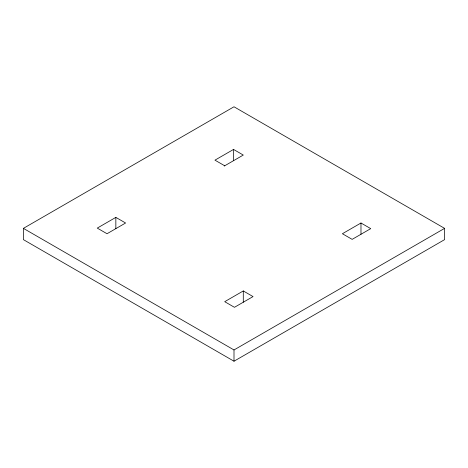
<?xml version="1.0" encoding="UTF-8"?>
<svg xmlns="http://www.w3.org/2000/svg" width="468" height="468" viewBox="0 0 468 468"><rect width="100%" height="100%" fill="white"/><g stroke="black" fill="none" stroke-linecap="round" stroke-linejoin="round"><path stroke-width="0.7" d="M23.4 228.366L234 106.78L444.6 228.366L444.6 239.634L234 361.22L23.4 239.634L23.4 228.366L234 349.959L444.6 228.366M115.848 217.374L97.268 228.103L107.02 233.731L125.605 223.002L115.848 217.374L115.848 228.636M224.248 166.052L243.29 155.06L233.538 149.427L214.952 160.155L224.71 165.783M243.29 290.95L224.71 301.679L234.462 307.312L253.048 296.583L243.29 290.95L243.29 302.217M360.98 223.002L342.395 233.731L352.152 239.364L370.732 228.636L360.98 223.002L360.98 234.269M234 349.959L234 361.22M233.538 149.427L233.538 160.688"/></g></svg>
